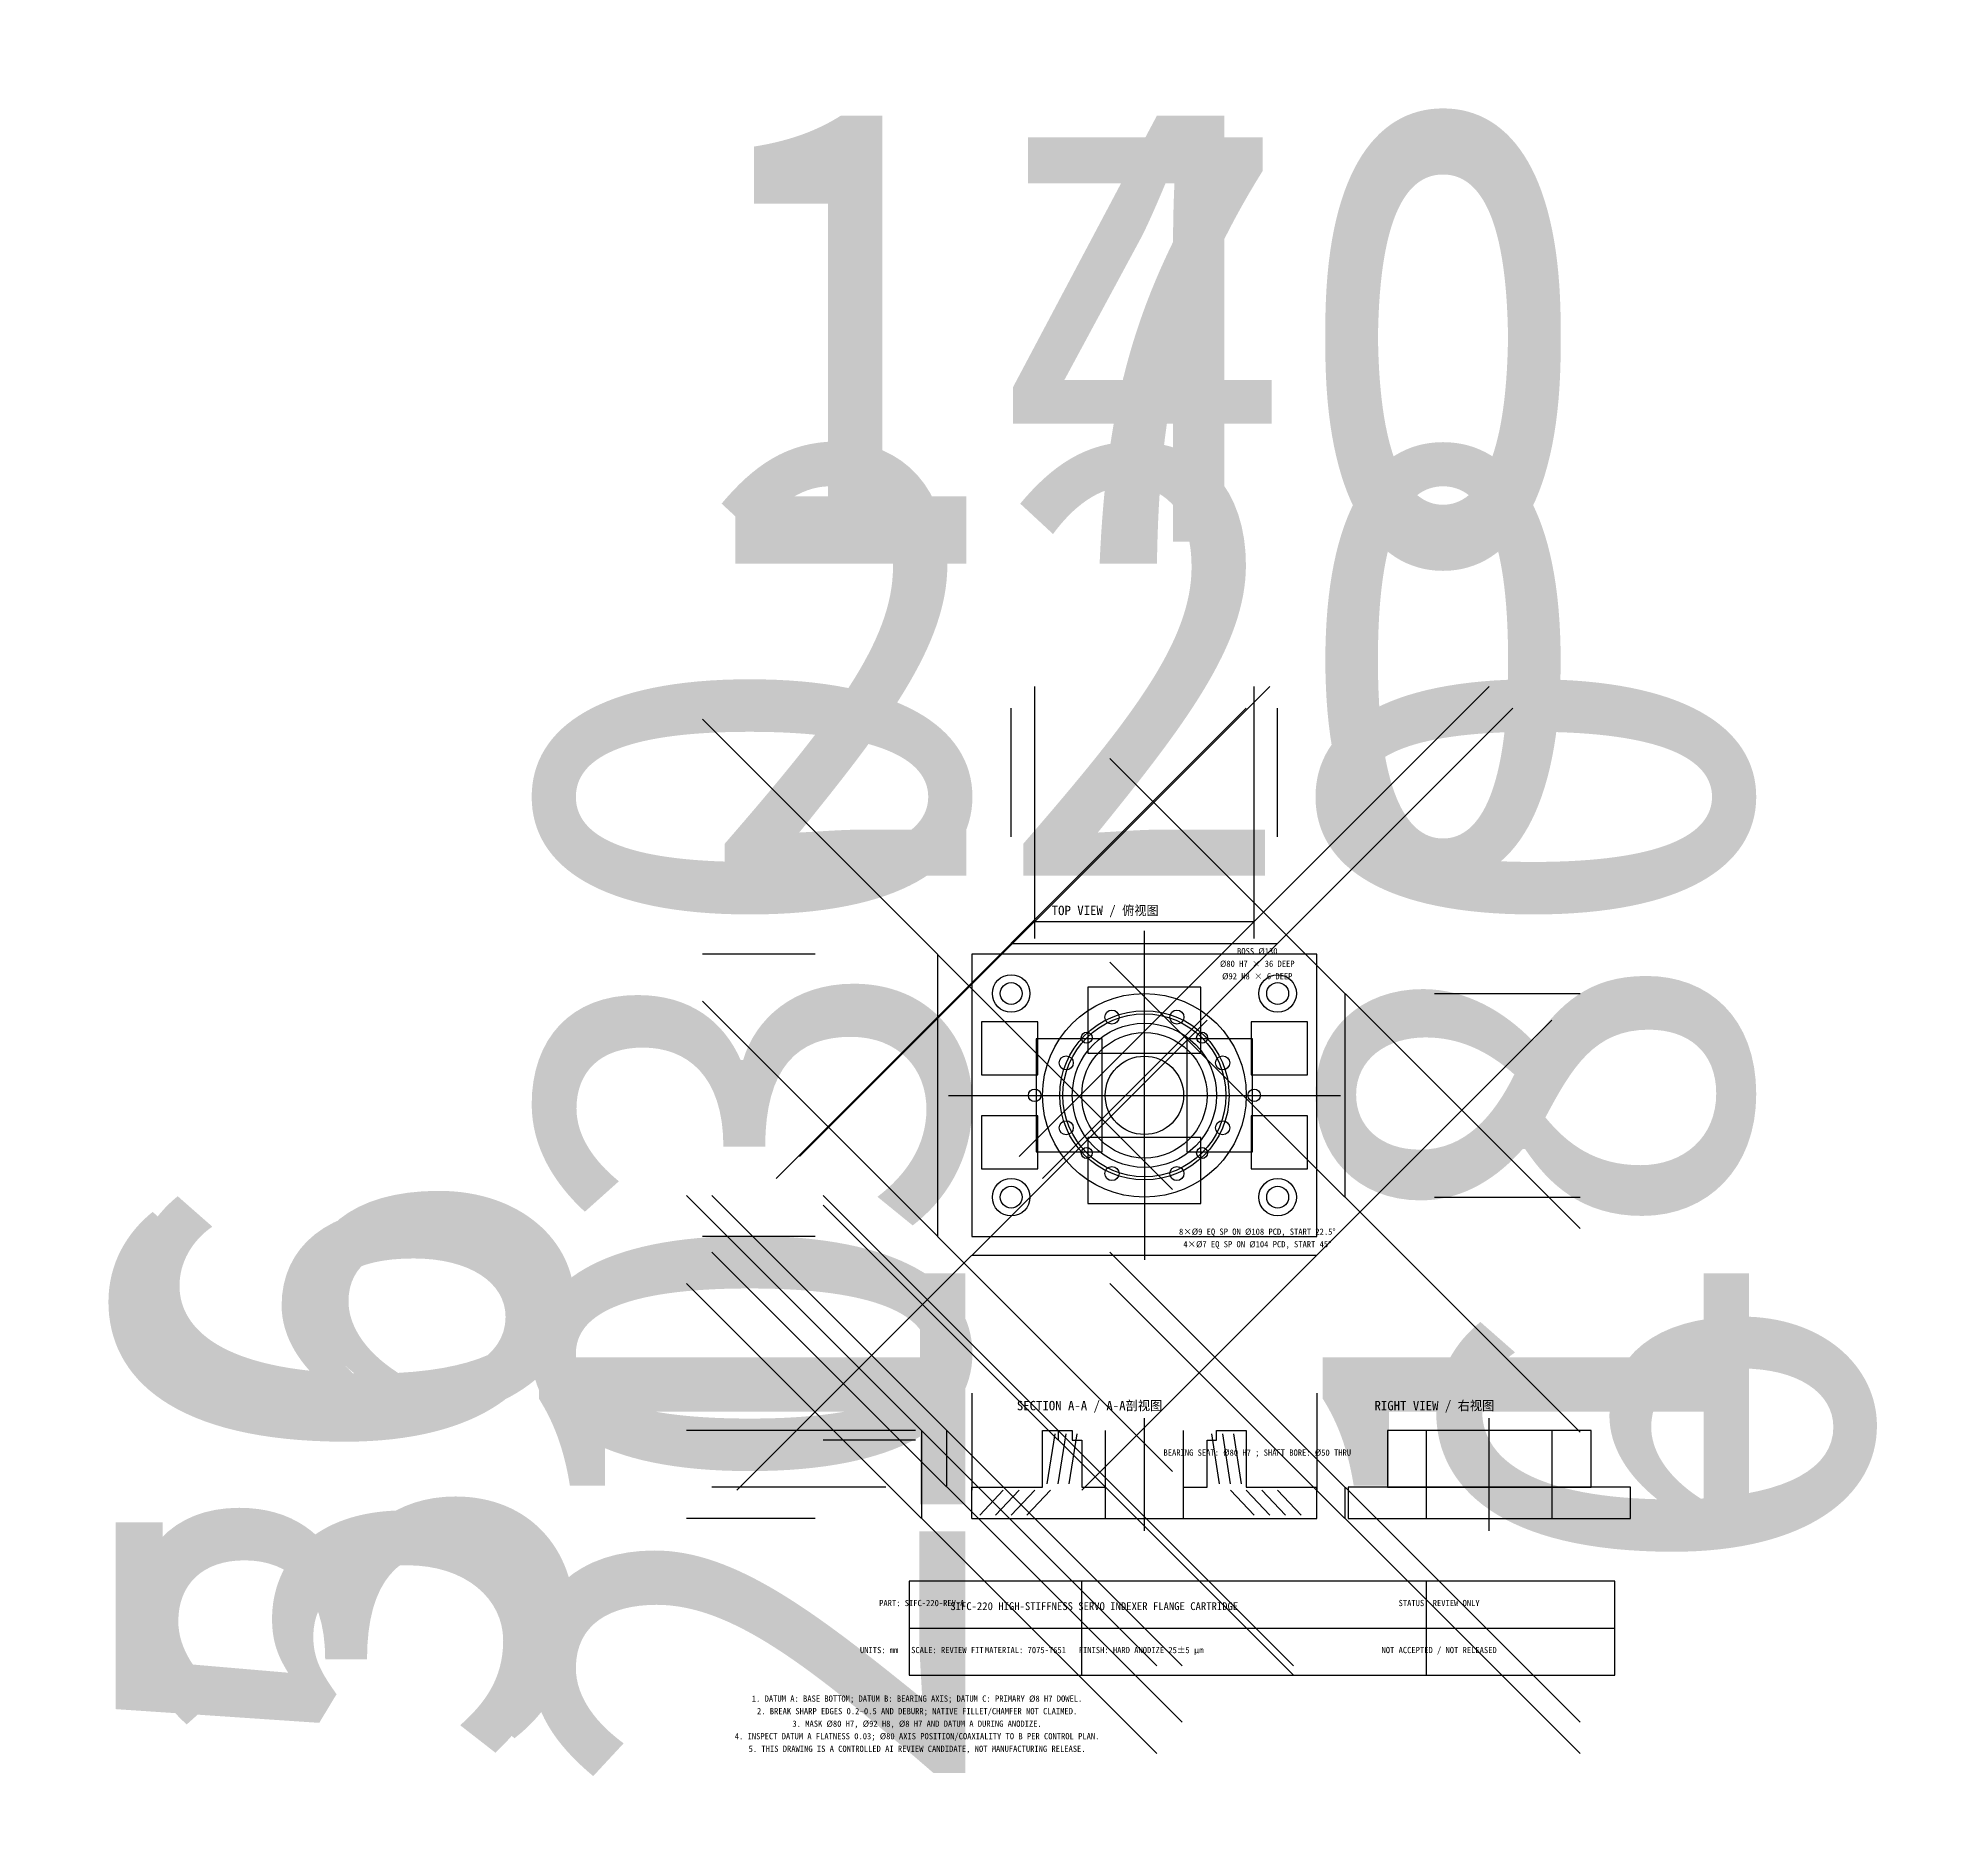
# Model space of a CAD drawing. Header units: millimetres. Extents: x -706 to 509, y -432 to 715.
import ezdxf
from ezdxf.enums import TextEntityAlignment as Align

# ---------------------------------------------------------------- set-up
doc = ezdxf.new("R2010")
doc.units = ezdxf.units.MM
for name, color, linetype, lineweight in [('CENTER', 7, 'CONTINUOUS', 25), ('DIMENSION', 7, 'CONTINUOUS', 18), ('HATCH', 7, 'CONTINUOUS', 25), ('HIDDEN', 7, 'CONTINUOUS', 25), ('HOLE', 7, 'CONTINUOUS', 25), ('OUTLINE', 7, 'CONTINUOUS', 25), ('TEXT', 7, 'CONTINUOUS', 18), ('TITLE', 7, 'CONTINUOUS', 25)]:
    doc.layers.add(name, color=color, linetype=linetype, lineweight=lineweight)
doc.dimstyles.new('AICAD_MECH', dxfattribs={"dimtxt": 280, "dimasz": 180, "dimexe": 150, "dimexo": 100, "dimgap": 90, "dimtad": 1, "dimdec": 0, "dimtsz": 150, "dimcen": 2.5, "dimazin": 3, "dimtfac": 1, "dimtmove": 0, "dimatfit": 3})

msp = doc.modelspace()

# ---------------------------------------------------------------- linework, layer by layer
at = {"layer": 'CENTER'}
for p, q in [((0, 0), (0, 145)), ((-125, 40), (125, 40)), ((0, 0), (0, -65)), ((0, -238), (0, -166)), ((220, -238), (220, -166))]:
    msp.add_line(p, q, dxfattribs=at)
for radius in [54, 52]:
    msp.add_circle((0, 40), radius, dxfattribs=at)
at = {"layer": 'HATCH'}
for p, q in [((-62, -208), (-57, -176)), ((-55, -208), (-50, -176)), ((-48, -208), (-43, -176)), ((48, -208), (43, -176)), ((55, -208), (50, -176)), ((62, -208), (57, -176)), ((-105, -228), (-90, -212)), ((-95, -228), (-80, -212)), ((-85, -228), (-70, -212)), ((-75, -228), (-60, -212)), ((55, -212), (70, -228)), ((65, -212), (80, -228)), ((75, -212), (90, -228)), ((85, -212), (100, -228))]:
    msp.add_line(p, q, dxfattribs=at)
at = {"layer": 'HIDDEN'}
for p, q in [((36, 109), (-36, 109)), ((-36, 109), (-36, 67)), ((36, 67), (36, 109)), ((-27, 76), (-69, 76)), ((-69, 76), (-69, 4)), ((-27, 4), (-27, 76)), ((69, 76), (27, 76)), ((27, 76), (27, 4)), ((69, 4), (69, 76)), ((-36, 67), (36, 67)), ((36, 13), (-36, 13)), ((-36, 13), (-36, -29)), ((36, -29), (36, 13)), ((-69, 4), (-27, 4)), ((27, 4), (69, 4)), ((-36, -29), (36, -29)), ((180, -230), (180, -174)), ((260, -174), (260, -230))]:
    msp.add_line(p, q, dxfattribs=at)
at = {"layer": 'HOLE'}
for centre, radius in [((-85, 105), 7), ((85, 105), 7), ((0, 40), 46), ((-20.7, 89.9), 4.5), ((20.7, 89.9), 4.5), ((-36.8, 76.8), 3.5), ((0, 40), 40), ((36.8, 76.8), 3.5), ((-49.9, 60.7), 4.5), ((0, 40), 25), ((49.9, 60.7), 4.5), ((-70, 40), 4), ((70, 40), 4), ((-49.9, 19.3), 4.5), ((49.9, 19.3), 4.5), ((-36.8, 3.2), 3.5), ((36.8, 3.2), 3.5), ((-20.7, -9.9), 4.5), ((20.7, -9.9), 4.5), ((-85, -25), 7), ((85, -25), 7)]:
    msp.add_circle(centre, radius, dxfattribs=at)
at = {"layer": 'OUTLINE'}
for p, q in [((110, 130), (-110, 130)), ((-110, 130), (-110, -50)), ((110, -50), (110, 130)), ((-68, 87), (-104, 87)), ((-104, 87), (-104, 53)), ((-68, 53), (-68, 87)), ((104, 87), (68, 87)), ((68, 87), (68, 53)), ((104, 53), (104, 87)), ((-104, 53), (-68, 53)), ((68, 53), (104, 53)), ((-68, 27), (-104, 27)), ((-104, 27), (-104, -7)), ((-68, -7), (-68, 27)), ((104, 27), (68, 27)), ((68, 27), (68, -7)), ((104, -7), (104, 27)), ((-104, -7), (-68, -7)), ((68, -7), (104, -7)), ((-110, -50), (110, -50)), ((-65, -210), (-65, -174)), ((-65, -174), (-46, -174)), ((-46, -174), (-46, -180)), ((-46, -180), (-40, -180)), ((-40, -180), (-40, -210)), ((-25, -174), (-25, -230)), ((25, -230), (25, -174)), ((40, -180), (46, -180)), ((40, -210), (40, -180)), ((46, -174), (65, -174)), ((46, -180), (46, -174)), ((65, -174), (65, -210)), ((285, -174), (155, -174)), ((155, -174), (155, -210)), ((285, -210), (285, -174)), ((-110, -230), (-110, -210)), ((-110, -210), (-65, -210)), ((-40, -210), (-25, -210)), ((25, -210), (40, -210)), ((65, -210), (110, -210)), ((110, -230), (110, -210)), ((310, -210), (130, -210)), ((130, -210), (130, -230)), ((155, -210), (285, -210)), ((310, -230), (310, -210)), ((-110, -230), (110, -230)), ((130, -230), (310, -230))]:
    msp.add_line(p, q, dxfattribs=at)
for centre, radius in [((-85, 105), 12), ((85, 105), 12), ((0, 40), 65), ((-85, -25), 12), ((85, -25), 12)]:
    msp.add_circle(centre, radius, dxfattribs=at)
at = {"layer": 'TITLE'}
for p, q in [((300, -270), (-150, -270)), ((-150, -270), (-150, -330)), ((-40, -330), (-40, -270)), ((180, -330), (180, -270)), ((300, -330), (300, -270)), ((-150, -300), (300, -300)), ((-150, -330), (300, -330))]:
    msp.add_line(p, q, dxfattribs=at)

# ---------------------------------------------------------------- texts
at = {"layer": 'TEXT'}
for s, height, p in [('TOP VIEW / 俯视图', 6, (-25, 158)), ('BOSS Ø130', 4, (72, 132)), ('Ø80 H7 × 36 DEEP', 4, (72, 124)), ('Ø92 H8 × 6 DEEP', 4, (72, 116)), ('8×Ø9 EQ SP ON Ø108 PCD, START 22.5°', 4, (72, -47)), ('4×Ø7 EQ SP ON Ø104 PCD, START 45°', 4, (72, -55)), ('SECTION A-A / A-A剖视图', 6, (-35, -158)), ('RIGHT VIEW / 右视图', 6, (185, -158)), ('BEARING SEAT: Ø80 H7 ; SHAFT BORE: Ø50 THRU', 4, (72, -188)), ('PART: SIFC-220-REV-A', 4, (-142, -284)), ('SIFC-220 HIGH-STIFFNESS SERVO INDEXER FLANGE CARTRIDGE', 5, (-32, -286)), ('STATUS: REVIEW ONLY', 4, (188, -284)), ('UNITS: mm   SCALE: REVIEW FIT', 4, (-142, -314)), ('MATERIAL: 7075-T651   FINISH: HARD ANODIZE 25±5 μm', 4, (-32, -314)), ('NOT ACCEPTED / NOT RELEASED', 4, (188, -314)), ('1. DATUM A: BASE BOTTOM; DATUM B: BEARING AXIS; DATUM C: PRIMARY Ø8 H7 DOWEL.', 4, (-145, -345)), ('2. BREAK SHARP EDGES 0.2–0.5 AND DEBURR; NATIVE FILLET/CHAMFER NOT CLAIMED.', 4, (-145, -353)), ('3. MASK Ø80 H7, Ø92 H8, Ø8 H7 AND DATUM A DURING ANODIZE.', 4, (-145, -361)), ('4. INSPECT DATUM A FLATNESS 0.03; Ø80 AXIS POSITION/COAXIALITY TO B PER CONTROL PLAN.', 4, (-145, -369)), ('5. THIS DRAWING IS A CONTROLLED AI REVIEW CANDIDATE, NOT MANUFACTURING RELEASE.', 4, (-145, -377))]:
    msp.add_text(s, height=height, dxfattribs=at).set_placement(p, align=Align.MIDDLE_CENTER)

# ---------------------------------------------------------------- dimensions: what is measured, and where the dimension line sits
at = {"layer": 'DIMENSION'}
for base, p1, p2 in [((-70, 151), (-70, 40), (70, 40)), ((-85, 137), (-85, 105), (85, 105)), ((-110, -62), (-110, -50), (110, -50))]:
    msp.add_linear_dim(base=base, p1=p1, p2=p2, dimstyle='AICAD_MECH', dxfattribs=at).render()
for base, p1, p2 in [((128, -25), (85, -25), (85, 105)), ((-132, 130), (-110, 130), (-110, -50)), ((-126, -210), (-65, -210), (-65, -174)), ((-142, -230), (-110, -230), (-65, -174)), ((128, -230), (110, -230), (110, -210)), ((-55, -174), (-46, -174), (-46, -180))]:
    msp.add_linear_dim(base=base, p1=p1, p2=p2, angle=90, dimstyle='AICAD_MECH', dxfattribs=at).render()

doc.saveas('drawing.dxf')
